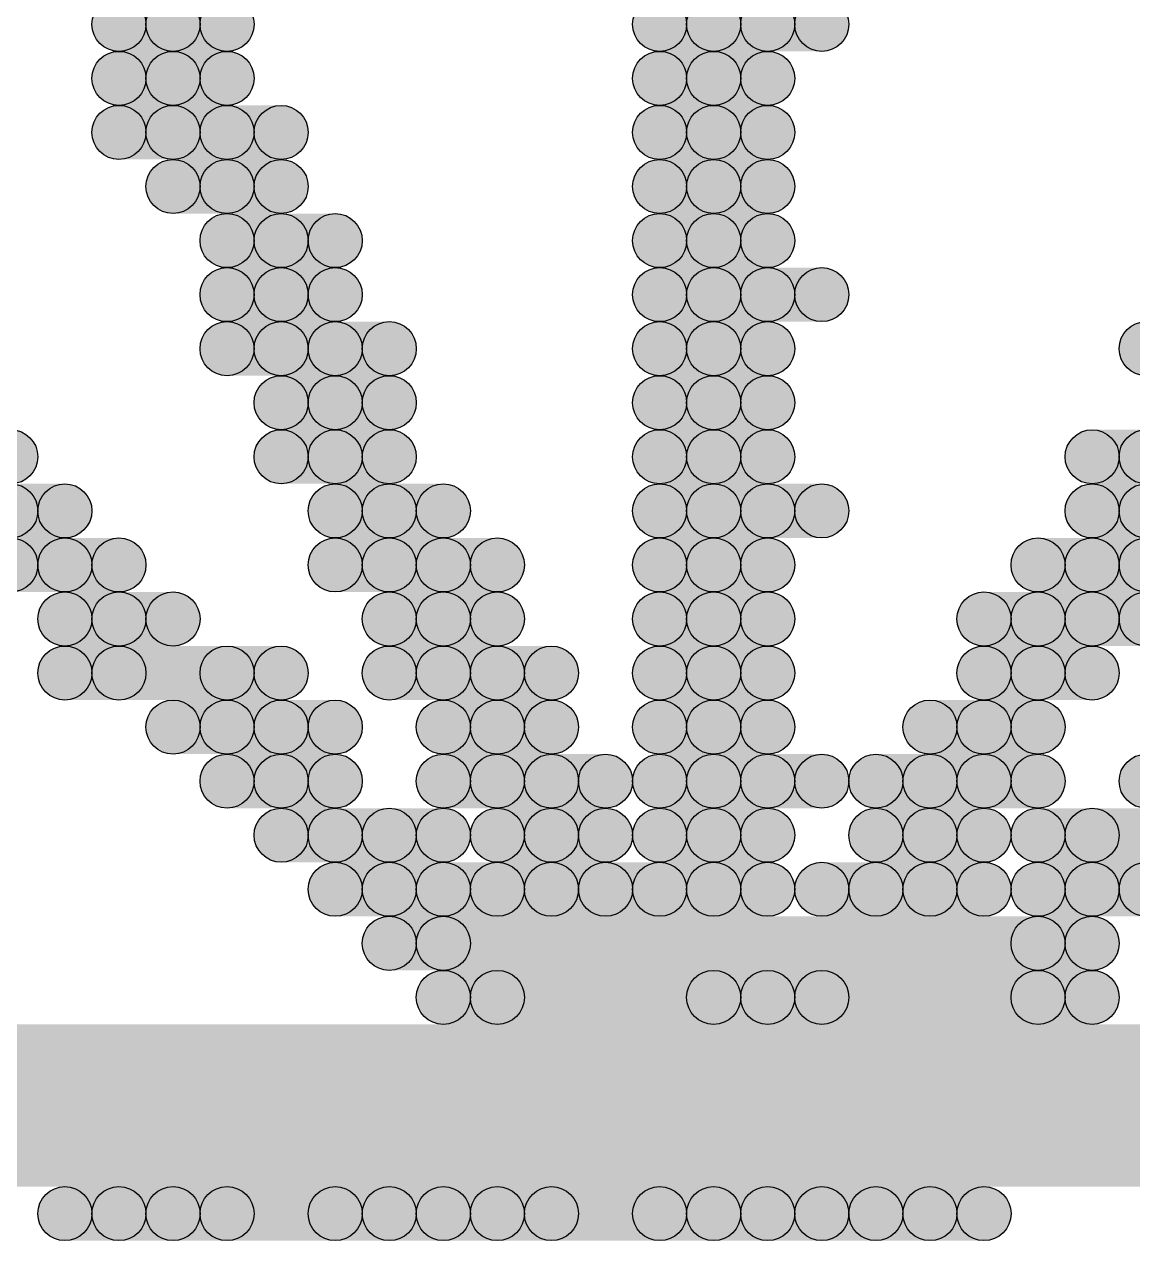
# Model space of a CAD drawing. Header units: millimetres. Extents: x 0 to 137, y 0 to 37.
# Drawn here: x 130.232 to 130.753, y 2.324 to 2.896 of the extents above; entities that cross this region are included whole.
import ezdxf

# ---------------------------------------------------------------- set-up
doc = ezdxf.new("R2010")
doc.units = ezdxf.units.MM
doc.layers.add('TopLayer', color=1, linetype='Continuous')
doc.layers.add('TopSolder', color=216, linetype='Continuous')

msp = doc.modelspace()

# ---------------------------------------------------------------- hatches: boundary and pattern name
at = {"layer": 'TopLayer'}
h = msp.add_hatch(color=1, dxfattribs=at)
edge = h.paths.add_edge_path()
edge.add_arc((130.302, 2.8956), 0.0127, 0, 360)
for points in [[(130.302, 2.8829), (130.302, 2.9083), (130.3274, 2.9083), (130.3274, 2.8829)], [(130.556, 2.8829), (130.556, 2.9083), (130.6068, 2.9083), (130.6068, 2.8829)], [(130.302, 2.8575), (130.302, 2.8829), (130.3274, 2.8829), (130.3274, 2.8575)], [(130.556, 2.8575), (130.556, 2.8829), (130.5814, 2.8829), (130.5814, 2.8575)], [(130.302, 2.8321), (130.302, 2.8575), (130.3528, 2.8575), (130.3528, 2.8321)], [(130.556, 2.8321), (130.556, 2.8575), (130.5814, 2.8575), (130.5814, 2.8321)], [(130.3274, 2.8067), (130.3274, 2.8321), (130.3528, 2.8321), (130.3528, 2.8067)], [(130.556, 2.8067), (130.556, 2.8321), (130.5814, 2.8321), (130.5814, 2.8067)], [(130.3528, 2.7813), (130.3528, 2.8067), (130.3782, 2.8067), (130.3782, 2.7813)], [(130.556, 2.7813), (130.556, 2.8067), (130.5814, 2.8067), (130.5814, 2.7813)], [(130.3528, 2.7559), (130.3528, 2.7813), (130.3782, 2.7813), (130.3782, 2.7559)], [(130.556, 2.7559), (130.556, 2.7813), (130.6068, 2.7813), (130.6068, 2.7559)], [(130.3528, 2.7305), (130.3528, 2.7559), (130.4036, 2.7559), (130.4036, 2.7305)], [(130.556, 2.7305), (130.556, 2.7559), (130.5814, 2.7559), (130.5814, 2.7305)], [(130.3782, 2.7051), (130.3782, 2.7305), (130.4036, 2.7305), (130.4036, 2.7051)], [(130.556, 2.7051), (130.556, 2.7305), (130.5814, 2.7305), (130.5814, 2.7051)], [(130.3782, 2.6797), (130.3782, 2.7051), (130.4036, 2.7051), (130.4036, 2.6797)], [(130.556, 2.6797), (130.556, 2.7051), (130.5814, 2.7051), (130.5814, 2.6797)], [(130.2004, 2.6543), (130.2004, 2.6797), (130.2512, 2.6797), (130.2512, 2.6543)], [(130.4036, 2.6543), (130.4036, 2.6797), (130.429, 2.6797), (130.429, 2.6543)], [(130.556, 2.6543), (130.556, 2.6797), (130.6068, 2.6797), (130.6068, 2.6543)], [(130.2258, 2.6289), (130.2258, 2.6543), (130.2766, 2.6543), (130.2766, 2.6289)], [(130.4036, 2.6289), (130.4036, 2.6543), (130.4544, 2.6543), (130.4544, 2.6289)], [(130.556, 2.6289), (130.556, 2.6543), (130.5814, 2.6543), (130.5814, 2.6289)], [(130.7338, 2.6289), (130.7338, 2.6543), (130.7592, 2.6543), (130.7592, 2.6289)], [(130.2766, 2.6035), (130.2766, 2.6289), (130.302, 2.6289), (130.302, 2.6035)], [(130.429, 2.6035), (130.429, 2.6289), (130.4544, 2.6289), (130.4544, 2.6035)], [(130.556, 2.6035), (130.556, 2.6289), (130.5814, 2.6289), (130.5814, 2.6035)], [(130.7084, 2.6035), (130.7084, 2.6289), (130.7592, 2.6289), (130.7592, 2.6035)], [(130.2766, 2.5781), (130.2766, 2.6035), (130.3528, 2.6035), (130.3528, 2.5781)], [(130.429, 2.5781), (130.429, 2.6035), (130.4798, 2.6035), (130.4798, 2.5781)], [(130.556, 2.5781), (130.556, 2.6035), (130.5814, 2.6035), (130.5814, 2.5781)], [(130.7084, 2.5781), (130.7084, 2.6035), (130.7338, 2.6035), (130.7338, 2.5781)], [(130.3274, 2.5527), (130.3274, 2.5781), (130.3782, 2.5781), (130.3782, 2.5527)], [(130.4544, 2.5527), (130.4544, 2.5781), (130.4798, 2.5781), (130.4798, 2.5527)], [(130.556, 2.5527), (130.556, 2.5781), (130.5814, 2.5781), (130.5814, 2.5527)], [(130.683, 2.5527), (130.683, 2.5781), (130.7084, 2.5781), (130.7084, 2.5527)], [(130.3528, 2.5273), (130.3528, 2.5527), (130.3782, 2.5527), (130.3782, 2.5273)], [(130.4544, 2.5273), (130.4544, 2.5527), (130.5052, 2.5527), (130.5052, 2.5273)], [(130.556, 2.5273), (130.556, 2.5527), (130.6068, 2.5527), (130.6068, 2.5273)], [(130.6576, 2.5273), (130.6576, 2.5527), (130.7084, 2.5527), (130.7084, 2.5273)], [(130.3782, 2.5019), (130.3782, 2.5273), (130.429, 2.5273), (130.429, 2.5019)], [(130.4798, 2.5019), (130.4798, 2.5273), (130.5052, 2.5273), (130.5052, 2.5019)], [(130.556, 2.5019), (130.556, 2.5273), (130.5814, 2.5273), (130.5814, 2.5019)], [(130.6576, 2.5019), (130.6576, 2.5273), (130.683, 2.5273), (130.683, 2.5019)], [(130.7338, 2.5019), (130.7338, 2.5273), (130.81, 2.5273), (130.81, 2.5019)], [(130.4036, 2.4765), (130.4036, 2.5019), (130.4544, 2.5019), (130.4544, 2.4765)], [(130.4798, 2.4765), (130.4798, 2.5019), (130.5306, 2.5019), (130.5306, 2.4765)], [(130.556, 2.4765), (130.556, 2.5019), (130.5814, 2.5019), (130.5814, 2.4765)], [(130.6322, 2.4765), (130.6322, 2.5019), (130.683, 2.5019), (130.683, 2.4765)], [(130.7338, 2.4765), (130.7338, 2.5019), (130.7592, 2.5019), (130.7592, 2.4765)], [(130.429, 2.4511), (130.429, 2.4765), (130.7338, 2.4765), (130.7338, 2.4511)], [(130.4544, 2.4257), (130.4544, 2.4511), (130.5814, 2.4511), (130.5814, 2.4257)], [(130.6068, 2.4257), (130.6068, 2.4511), (130.7338, 2.4511), (130.7338, 2.4257)], [(129.7432, 2.4003), (129.7432, 2.4257), (131.191, 2.4257), (131.191, 2.4003)], [(129.8956, 2.3749), (129.8956, 2.4003), (131.0894, 2.4003), (131.0894, 2.3749)], [(130.1242, 2.3495), (130.1242, 2.3749), (130.8862, 2.3749), (130.8862, 2.3495)], [(130.2766, 2.3241), (130.2766, 2.3495), (130.302, 2.3495), (130.302, 2.3241)], [(130.3274, 2.3241), (130.3274, 2.3495), (130.4036, 2.3495), (130.4036, 2.3241)], [(130.429, 2.3241), (130.429, 2.3495), (130.4544, 2.3495), (130.4544, 2.3241)], [(130.4798, 2.3241), (130.4798, 2.3495), (130.556, 2.3495), (130.556, 2.3241)], [(130.5814, 2.3241), (130.5814, 2.3495), (130.6068, 2.3495), (130.6068, 2.3241)], [(130.6322, 2.3241), (130.6322, 2.3495), (130.683, 2.3495), (130.683, 2.3241)]]:
    msp.add_hatch(color=1, dxfattribs=at).paths.add_polyline_path(points)
h = msp.add_hatch(color=1, dxfattribs=at)
edge = h.paths.add_edge_path()
edge.add_arc((130.3274, 2.8956), 0.0127, 0, 360)
h = msp.add_hatch(color=1, dxfattribs=at)
edge = h.paths.add_edge_path()
edge.add_arc((130.556, 2.8956), 0.0127, 0, 360)
h = msp.add_hatch(color=1, dxfattribs=at)
edge = h.paths.add_edge_path()
edge.add_arc((130.6068, 2.8956), 0.0127, 0, 360)
h = msp.add_hatch(color=1, dxfattribs=at)
edge = h.paths.add_edge_path()
edge.add_arc((130.302, 2.8702), 0.0127, 0, 360)
h = msp.add_hatch(color=1, dxfattribs=at)
edge = h.paths.add_edge_path()
edge.add_arc((130.3274, 2.8702), 0.0127, 0, 360)
h = msp.add_hatch(color=1, dxfattribs=at)
edge = h.paths.add_edge_path()
edge.add_arc((130.556, 2.8702), 0.0127, 0, 360)
h = msp.add_hatch(color=1, dxfattribs=at)
edge = h.paths.add_edge_path()
edge.add_arc((130.5814, 2.8702), 0.0127, 0, 360)
h = msp.add_hatch(color=1, dxfattribs=at)
edge = h.paths.add_edge_path()
edge.add_arc((130.302, 2.8448), 0.0127, 0, 360)
h = msp.add_hatch(color=1, dxfattribs=at)
edge = h.paths.add_edge_path()
edge.add_arc((130.3528, 2.8448), 0.0127, 0, 360)
h = msp.add_hatch(color=1, dxfattribs=at)
edge = h.paths.add_edge_path()
edge.add_arc((130.556, 2.8448), 0.0127, 0, 360)
h = msp.add_hatch(color=1, dxfattribs=at)
edge = h.paths.add_edge_path()
edge.add_arc((130.5814, 2.8448), 0.0127, 0, 360)
h = msp.add_hatch(color=1, dxfattribs=at)
edge = h.paths.add_edge_path()
edge.add_arc((130.3274, 2.8194), 0.0127, 0, 360)
h = msp.add_hatch(color=1, dxfattribs=at)
edge = h.paths.add_edge_path()
edge.add_arc((130.3528, 2.8194), 0.0127, 0, 360)
h = msp.add_hatch(color=1, dxfattribs=at)
edge = h.paths.add_edge_path()
edge.add_arc((130.556, 2.8194), 0.0127, 0, 360)
h = msp.add_hatch(color=1, dxfattribs=at)
edge = h.paths.add_edge_path()
edge.add_arc((130.5814, 2.8194), 0.0127, 0, 360)
h = msp.add_hatch(color=1, dxfattribs=at)
edge = h.paths.add_edge_path()
edge.add_arc((130.3528, 2.794), 0.0127, 0, 360)
h = msp.add_hatch(color=1, dxfattribs=at)
edge = h.paths.add_edge_path()
edge.add_arc((130.3782, 2.794), 0.0127, 0, 360)
h = msp.add_hatch(color=1, dxfattribs=at)
edge = h.paths.add_edge_path()
edge.add_arc((130.556, 2.794), 0.0127, 0, 360)
h = msp.add_hatch(color=1, dxfattribs=at)
edge = h.paths.add_edge_path()
edge.add_arc((130.5814, 2.794), 0.0127, 0, 360)
h = msp.add_hatch(color=1, dxfattribs=at)
edge = h.paths.add_edge_path()
edge.add_arc((130.3528, 2.7686), 0.0127, 0, 360)
h = msp.add_hatch(color=1, dxfattribs=at)
edge = h.paths.add_edge_path()
edge.add_arc((130.3782, 2.7686), 0.0127, 0, 360)
h = msp.add_hatch(color=1, dxfattribs=at)
edge = h.paths.add_edge_path()
edge.add_arc((130.556, 2.7686), 0.0127, 0, 360)
h = msp.add_hatch(color=1, dxfattribs=at)
edge = h.paths.add_edge_path()
edge.add_arc((130.6068, 2.7686), 0.0127, 0, 360)
h = msp.add_hatch(color=1, dxfattribs=at)
edge = h.paths.add_edge_path()
edge.add_arc((130.3528, 2.7432), 0.0127, 0, 360)
h = msp.add_hatch(color=1, dxfattribs=at)
edge = h.paths.add_edge_path()
edge.add_arc((130.4036, 2.7432), 0.0127, 0, 360)
h = msp.add_hatch(color=1, dxfattribs=at)
edge = h.paths.add_edge_path()
edge.add_arc((130.556, 2.7432), 0.0127, 0, 360)
h = msp.add_hatch(color=1, dxfattribs=at)
edge = h.paths.add_edge_path()
edge.add_arc((130.5814, 2.7432), 0.0127, 0, 360)
h = msp.add_hatch(color=1, dxfattribs=at)
edge = h.paths.add_edge_path()
edge.add_arc((130.3782, 2.7178), 0.0127, 0, 360)
h = msp.add_hatch(color=1, dxfattribs=at)
edge = h.paths.add_edge_path()
edge.add_arc((130.4036, 2.7178), 0.0127, 0, 360)
h = msp.add_hatch(color=1, dxfattribs=at)
edge = h.paths.add_edge_path()
edge.add_arc((130.556, 2.7178), 0.0127, 0, 360)
h = msp.add_hatch(color=1, dxfattribs=at)
edge = h.paths.add_edge_path()
edge.add_arc((130.5814, 2.7178), 0.0127, 0, 360)
h = msp.add_hatch(color=1, dxfattribs=at)
edge = h.paths.add_edge_path()
edge.add_arc((130.2258, 2.6924), 0.0127, 0, 360)
h = msp.add_hatch(color=1, dxfattribs=at)
edge = h.paths.add_edge_path()
edge.add_arc((130.3782, 2.6924), 0.0127, 0, 360)
h = msp.add_hatch(color=1, dxfattribs=at)
edge = h.paths.add_edge_path()
edge.add_arc((130.4036, 2.6924), 0.0127, 0, 360)
h = msp.add_hatch(color=1, dxfattribs=at)
edge = h.paths.add_edge_path()
edge.add_arc((130.556, 2.6924), 0.0127, 0, 360)
h = msp.add_hatch(color=1, dxfattribs=at)
edge = h.paths.add_edge_path()
edge.add_arc((130.5814, 2.6924), 0.0127, 0, 360)
h = msp.add_hatch(color=1, dxfattribs=at)
edge = h.paths.add_edge_path()
edge.add_arc((130.7592, 2.6924), 0.0127, 0, 360)
h = msp.add_hatch(color=1, dxfattribs=at)
edge = h.paths.add_edge_path()
edge.add_arc((130.2512, 2.667), 0.0127, 0, 360)
h = msp.add_hatch(color=1, dxfattribs=at)
edge = h.paths.add_edge_path()
edge.add_arc((130.4036, 2.667), 0.0127, 0, 360)
h = msp.add_hatch(color=1, dxfattribs=at)
edge = h.paths.add_edge_path()
edge.add_arc((130.429, 2.667), 0.0127, 0, 360)
h = msp.add_hatch(color=1, dxfattribs=at)
edge = h.paths.add_edge_path()
edge.add_arc((130.556, 2.667), 0.0127, 0, 360)
h = msp.add_hatch(color=1, dxfattribs=at)
edge = h.paths.add_edge_path()
edge.add_arc((130.6068, 2.667), 0.0127, 0, 360)
h = msp.add_hatch(color=1, dxfattribs=at)
edge = h.paths.add_edge_path()
edge.add_arc((130.7592, 2.667), 0.0127, 0, 360)
h = msp.add_hatch(color=1, dxfattribs=at)
edge = h.paths.add_edge_path()
edge.add_arc((130.2258, 2.6416), 0.0127, 0, 360)
h = msp.add_hatch(color=1, dxfattribs=at)
edge = h.paths.add_edge_path()
edge.add_arc((130.2766, 2.6416), 0.0127, 0, 360)
h = msp.add_hatch(color=1, dxfattribs=at)
edge = h.paths.add_edge_path()
edge.add_arc((130.4036, 2.6416), 0.0127, 0, 360)
h = msp.add_hatch(color=1, dxfattribs=at)
edge = h.paths.add_edge_path()
edge.add_arc((130.4544, 2.6416), 0.0127, 0, 360)
h = msp.add_hatch(color=1, dxfattribs=at)
edge = h.paths.add_edge_path()
edge.add_arc((130.556, 2.6416), 0.0127, 0, 360)
h = msp.add_hatch(color=1, dxfattribs=at)
edge = h.paths.add_edge_path()
edge.add_arc((130.5814, 2.6416), 0.0127, 0, 360)
h = msp.add_hatch(color=1, dxfattribs=at)
edge = h.paths.add_edge_path()
edge.add_arc((130.7338, 2.6416), 0.0127, 0, 360)
h = msp.add_hatch(color=1, dxfattribs=at)
edge = h.paths.add_edge_path()
edge.add_arc((130.7592, 2.6416), 0.0127, 0, 360)
h = msp.add_hatch(color=1, dxfattribs=at)
edge = h.paths.add_edge_path()
edge.add_arc((130.2766, 2.6162), 0.0127, 0, 360)
h = msp.add_hatch(color=1, dxfattribs=at)
edge = h.paths.add_edge_path()
edge.add_arc((130.302, 2.6162), 0.0127, 0, 360)
h = msp.add_hatch(color=1, dxfattribs=at)
edge = h.paths.add_edge_path()
edge.add_arc((130.429, 2.6162), 0.0127, 0, 360)
h = msp.add_hatch(color=1, dxfattribs=at)
edge = h.paths.add_edge_path()
edge.add_arc((130.4544, 2.6162), 0.0127, 0, 360)
h = msp.add_hatch(color=1, dxfattribs=at)
edge = h.paths.add_edge_path()
edge.add_arc((130.556, 2.6162), 0.0127, 0, 360)
h = msp.add_hatch(color=1, dxfattribs=at)
edge = h.paths.add_edge_path()
edge.add_arc((130.5814, 2.6162), 0.0127, 0, 360)
h = msp.add_hatch(color=1, dxfattribs=at)
edge = h.paths.add_edge_path()
edge.add_arc((130.7084, 2.6162), 0.0127, 0, 360)
h = msp.add_hatch(color=1, dxfattribs=at)
edge = h.paths.add_edge_path()
edge.add_arc((130.7592, 2.6162), 0.0127, 0, 360)
h = msp.add_hatch(color=1, dxfattribs=at)
edge = h.paths.add_edge_path()
edge.add_arc((130.2766, 2.5908), 0.0127, 0, 360)
h = msp.add_hatch(color=1, dxfattribs=at)
edge = h.paths.add_edge_path()
edge.add_arc((130.3528, 2.5908), 0.0127, 0, 360)
h = msp.add_hatch(color=1, dxfattribs=at)
edge = h.paths.add_edge_path()
edge.add_arc((130.429, 2.5908), 0.0127, 0, 360)
h = msp.add_hatch(color=1, dxfattribs=at)
edge = h.paths.add_edge_path()
edge.add_arc((130.4798, 2.5908), 0.0127, 0, 360)
h = msp.add_hatch(color=1, dxfattribs=at)
edge = h.paths.add_edge_path()
edge.add_arc((130.556, 2.5908), 0.0127, 0, 360)
h = msp.add_hatch(color=1, dxfattribs=at)
edge = h.paths.add_edge_path()
edge.add_arc((130.5814, 2.5908), 0.0127, 0, 360)
h = msp.add_hatch(color=1, dxfattribs=at)
edge = h.paths.add_edge_path()
edge.add_arc((130.7084, 2.5908), 0.0127, 0, 360)
h = msp.add_hatch(color=1, dxfattribs=at)
edge = h.paths.add_edge_path()
edge.add_arc((130.7338, 2.5908), 0.0127, 0, 360)
h = msp.add_hatch(color=1, dxfattribs=at)
edge = h.paths.add_edge_path()
edge.add_arc((130.3274, 2.5654), 0.0127, 0, 360)
h = msp.add_hatch(color=1, dxfattribs=at)
edge = h.paths.add_edge_path()
edge.add_arc((130.3782, 2.5654), 0.0127, 0, 360)
h = msp.add_hatch(color=1, dxfattribs=at)
edge = h.paths.add_edge_path()
edge.add_arc((130.4544, 2.5654), 0.0127, 0, 360)
h = msp.add_hatch(color=1, dxfattribs=at)
edge = h.paths.add_edge_path()
edge.add_arc((130.4798, 2.5654), 0.0127, 0, 360)
h = msp.add_hatch(color=1, dxfattribs=at)
edge = h.paths.add_edge_path()
edge.add_arc((130.556, 2.5654), 0.0127, 0, 360)
h = msp.add_hatch(color=1, dxfattribs=at)
edge = h.paths.add_edge_path()
edge.add_arc((130.5814, 2.5654), 0.0127, 0, 360)
h = msp.add_hatch(color=1, dxfattribs=at)
edge = h.paths.add_edge_path()
edge.add_arc((130.683, 2.5654), 0.0127, 0, 360)
h = msp.add_hatch(color=1, dxfattribs=at)
edge = h.paths.add_edge_path()
edge.add_arc((130.7084, 2.5654), 0.0127, 0, 360)
h = msp.add_hatch(color=1, dxfattribs=at)
edge = h.paths.add_edge_path()
edge.add_arc((130.3528, 2.54), 0.0127, 0, 360)
h = msp.add_hatch(color=1, dxfattribs=at)
edge = h.paths.add_edge_path()
edge.add_arc((130.3782, 2.54), 0.0127, 0, 360)
h = msp.add_hatch(color=1, dxfattribs=at)
edge = h.paths.add_edge_path()
edge.add_arc((130.4544, 2.54), 0.0127, 0, 360)
h = msp.add_hatch(color=1, dxfattribs=at)
edge = h.paths.add_edge_path()
edge.add_arc((130.5052, 2.54), 0.0127, 0, 360)
h = msp.add_hatch(color=1, dxfattribs=at)
edge = h.paths.add_edge_path()
edge.add_arc((130.556, 2.54), 0.0127, 0, 360)
h = msp.add_hatch(color=1, dxfattribs=at)
edge = h.paths.add_edge_path()
edge.add_arc((130.6068, 2.54), 0.0127, 0, 360)
h = msp.add_hatch(color=1, dxfattribs=at)
edge = h.paths.add_edge_path()
edge.add_arc((130.6576, 2.54), 0.0127, 0, 360)
h = msp.add_hatch(color=1, dxfattribs=at)
edge = h.paths.add_edge_path()
edge.add_arc((130.7084, 2.54), 0.0127, 0, 360)
h = msp.add_hatch(color=1, dxfattribs=at)
edge = h.paths.add_edge_path()
edge.add_arc((130.3782, 2.5146), 0.0127, 0, 360)
h = msp.add_hatch(color=1, dxfattribs=at)
edge = h.paths.add_edge_path()
edge.add_arc((130.429, 2.5146), 0.0127, 0, 360)
h = msp.add_hatch(color=1, dxfattribs=at)
edge = h.paths.add_edge_path()
edge.add_arc((130.4798, 2.5146), 0.0127, 0, 360)
h = msp.add_hatch(color=1, dxfattribs=at)
edge = h.paths.add_edge_path()
edge.add_arc((130.5052, 2.5146), 0.0127, 0, 360)
h = msp.add_hatch(color=1, dxfattribs=at)
edge = h.paths.add_edge_path()
edge.add_arc((130.556, 2.5146), 0.0127, 0, 360)
h = msp.add_hatch(color=1, dxfattribs=at)
edge = h.paths.add_edge_path()
edge.add_arc((130.5814, 2.5146), 0.0127, 0, 360)
h = msp.add_hatch(color=1, dxfattribs=at)
edge = h.paths.add_edge_path()
edge.add_arc((130.6576, 2.5146), 0.0127, 0, 360)
h = msp.add_hatch(color=1, dxfattribs=at)
edge = h.paths.add_edge_path()
edge.add_arc((130.683, 2.5146), 0.0127, 0, 360)
h = msp.add_hatch(color=1, dxfattribs=at)
edge = h.paths.add_edge_path()
edge.add_arc((130.7338, 2.5146), 0.0127, 0, 360)
h = msp.add_hatch(color=1, dxfattribs=at)
edge = h.paths.add_edge_path()
edge.add_arc((130.4036, 2.4892), 0.0127, 0, 360)
h = msp.add_hatch(color=1, dxfattribs=at)
edge = h.paths.add_edge_path()
edge.add_arc((130.4544, 2.4892), 0.0127, 0, 360)
h = msp.add_hatch(color=1, dxfattribs=at)
edge = h.paths.add_edge_path()
edge.add_arc((130.4798, 2.4892), 0.0127, 0, 360)
h = msp.add_hatch(color=1, dxfattribs=at)
edge = h.paths.add_edge_path()
edge.add_arc((130.5306, 2.4892), 0.0127, 0, 360)
h = msp.add_hatch(color=1, dxfattribs=at)
edge = h.paths.add_edge_path()
edge.add_arc((130.556, 2.4892), 0.0127, 0, 360)
h = msp.add_hatch(color=1, dxfattribs=at)
edge = h.paths.add_edge_path()
edge.add_arc((130.5814, 2.4892), 0.0127, 0, 360)
h = msp.add_hatch(color=1, dxfattribs=at)
edge = h.paths.add_edge_path()
edge.add_arc((130.6322, 2.4892), 0.0127, 0, 360)
h = msp.add_hatch(color=1, dxfattribs=at)
edge = h.paths.add_edge_path()
edge.add_arc((130.683, 2.4892), 0.0127, 0, 360)
h = msp.add_hatch(color=1, dxfattribs=at)
edge = h.paths.add_edge_path()
edge.add_arc((130.7338, 2.4892), 0.0127, 0, 360)
h = msp.add_hatch(color=1, dxfattribs=at)
edge = h.paths.add_edge_path()
edge.add_arc((130.7592, 2.4892), 0.0127, 0, 360)
h = msp.add_hatch(color=1, dxfattribs=at)
edge = h.paths.add_edge_path()
edge.add_arc((130.429, 2.4638), 0.0127, 0, 360)
h = msp.add_hatch(color=1, dxfattribs=at)
edge = h.paths.add_edge_path()
edge.add_arc((130.7338, 2.4638), 0.0127, 0, 360)
h = msp.add_hatch(color=1, dxfattribs=at)
edge = h.paths.add_edge_path()
edge.add_arc((130.4544, 2.4384), 0.0127, 0, 360)
h = msp.add_hatch(color=1, dxfattribs=at)
edge = h.paths.add_edge_path()
edge.add_arc((130.5814, 2.4384), 0.0127, 0, 360)
h = msp.add_hatch(color=1, dxfattribs=at)
edge = h.paths.add_edge_path()
edge.add_arc((130.6068, 2.4384), 0.0127, 0, 360)
h = msp.add_hatch(color=1, dxfattribs=at)
edge = h.paths.add_edge_path()
edge.add_arc((130.7338, 2.4384), 0.0127, 0, 360)
h = msp.add_hatch(color=1, dxfattribs=at)
edge = h.paths.add_edge_path()
edge.add_arc((130.2766, 2.3368), 0.0127, 0, 360)
h = msp.add_hatch(color=1, dxfattribs=at)
edge = h.paths.add_edge_path()
edge.add_arc((130.302, 2.3368), 0.0127, 0, 360)
h = msp.add_hatch(color=1, dxfattribs=at)
edge = h.paths.add_edge_path()
edge.add_arc((130.3274, 2.3368), 0.0127, 0, 360)
h = msp.add_hatch(color=1, dxfattribs=at)
edge = h.paths.add_edge_path()
edge.add_arc((130.4036, 2.3368), 0.0127, 0, 360)
h = msp.add_hatch(color=1, dxfattribs=at)
edge = h.paths.add_edge_path()
edge.add_arc((130.429, 2.3368), 0.0127, 0, 360)
h = msp.add_hatch(color=1, dxfattribs=at)
edge = h.paths.add_edge_path()
edge.add_arc((130.4544, 2.3368), 0.0127, 0, 360)
h = msp.add_hatch(color=1, dxfattribs=at)
edge = h.paths.add_edge_path()
edge.add_arc((130.4798, 2.3368), 0.0127, 0, 360)
h = msp.add_hatch(color=1, dxfattribs=at)
edge = h.paths.add_edge_path()
edge.add_arc((130.556, 2.3368), 0.0127, 0, 360)
h = msp.add_hatch(color=1, dxfattribs=at)
edge = h.paths.add_edge_path()
edge.add_arc((130.5814, 2.3368), 0.0127, 0, 360)
h = msp.add_hatch(color=1, dxfattribs=at)
edge = h.paths.add_edge_path()
edge.add_arc((130.6068, 2.3368), 0.0127, 0, 360)
h = msp.add_hatch(color=1, dxfattribs=at)
edge = h.paths.add_edge_path()
edge.add_arc((130.6322, 2.3368), 0.0127, 0, 360)
h = msp.add_hatch(color=1, dxfattribs=at)
edge = h.paths.add_edge_path()
edge.add_arc((130.683, 2.3368), 0.0127, 0, 360)
at = {"layer": 'TopSolder'}
h = msp.add_hatch(color=216, dxfattribs=at)
edge = h.paths.add_edge_path()
edge.add_arc((130.2766, 2.8956), 0.0127, 0, 360)
for points in [[(130.2766, 2.8829), (130.2766, 2.9083), (130.302, 2.9083), (130.302, 2.8829)], [(130.5306, 2.8829), (130.5306, 2.9083), (130.5814, 2.9083), (130.5814, 2.8829)], [(130.2766, 2.8575), (130.2766, 2.8829), (130.302, 2.8829), (130.302, 2.8575)], [(130.5306, 2.8575), (130.5306, 2.8829), (130.556, 2.8829), (130.556, 2.8575)], [(130.2766, 2.8321), (130.2766, 2.8575), (130.3274, 2.8575), (130.3274, 2.8321)], [(130.5306, 2.8321), (130.5306, 2.8575), (130.556, 2.8575), (130.556, 2.8321)], [(130.302, 2.8067), (130.302, 2.8321), (130.3274, 2.8321), (130.3274, 2.8067)], [(130.5306, 2.8067), (130.5306, 2.8321), (130.556, 2.8321), (130.556, 2.8067)], [(130.3274, 2.7813), (130.3274, 2.8067), (130.3528, 2.8067), (130.3528, 2.7813)], [(130.5306, 2.7813), (130.5306, 2.8067), (130.556, 2.8067), (130.556, 2.7813)], [(130.3274, 2.7559), (130.3274, 2.7813), (130.3528, 2.7813), (130.3528, 2.7559)], [(130.5306, 2.7559), (130.5306, 2.7813), (130.5814, 2.7813), (130.5814, 2.7559)], [(130.3274, 2.7305), (130.3274, 2.7559), (130.3782, 2.7559), (130.3782, 2.7305)], [(130.5306, 2.7305), (130.5306, 2.7559), (130.556, 2.7559), (130.556, 2.7305)], [(130.3528, 2.7051), (130.3528, 2.7305), (130.3782, 2.7305), (130.3782, 2.7051)], [(130.5306, 2.7051), (130.5306, 2.7305), (130.556, 2.7305), (130.556, 2.7051)], [(130.3528, 2.6797), (130.3528, 2.7051), (130.3782, 2.7051), (130.3782, 2.6797)], [(130.5306, 2.6797), (130.5306, 2.7051), (130.556, 2.7051), (130.556, 2.6797)], [(130.7338, 2.6797), (130.7338, 2.7051), (130.7846, 2.7051), (130.7846, 2.6797)], [(130.3782, 2.6543), (130.3782, 2.6797), (130.4036, 2.6797), (130.4036, 2.6543)], [(130.5306, 2.6543), (130.5306, 2.6797), (130.5814, 2.6797), (130.5814, 2.6543)], [(130.7338, 2.6543), (130.7338, 2.6797), (130.7592, 2.6797), (130.7592, 2.6543)], [(130.2004, 2.6289), (130.2004, 2.6543), (130.2512, 2.6543), (130.2512, 2.6289)], [(130.3782, 2.6289), (130.3782, 2.6543), (130.429, 2.6543), (130.429, 2.6289)], [(130.5306, 2.6289), (130.5306, 2.6543), (130.556, 2.6543), (130.556, 2.6289)], [(130.7084, 2.6289), (130.7084, 2.6543), (130.7338, 2.6543), (130.7338, 2.6289)], [(130.2512, 2.6035), (130.2512, 2.6289), (130.2766, 2.6289), (130.2766, 2.6035)], [(130.4036, 2.6035), (130.4036, 2.6289), (130.429, 2.6289), (130.429, 2.6035)], [(130.5306, 2.6035), (130.5306, 2.6289), (130.556, 2.6289), (130.556, 2.6035)], [(130.683, 2.6035), (130.683, 2.6289), (130.7338, 2.6289), (130.7338, 2.6035)], [(130.2512, 2.5781), (130.2512, 2.6035), (130.3274, 2.6035), (130.3274, 2.5781)], [(130.4036, 2.5781), (130.4036, 2.6035), (130.4544, 2.6035), (130.4544, 2.5781)], [(130.5306, 2.5781), (130.5306, 2.6035), (130.556, 2.6035), (130.556, 2.5781)], [(130.683, 2.5781), (130.683, 2.6035), (130.7084, 2.6035), (130.7084, 2.5781)], [(130.302, 2.5527), (130.302, 2.5781), (130.3528, 2.5781), (130.3528, 2.5527)], [(130.429, 2.5527), (130.429, 2.5781), (130.4544, 2.5781), (130.4544, 2.5527)], [(130.5306, 2.5527), (130.5306, 2.5781), (130.556, 2.5781), (130.556, 2.5527)], [(130.6576, 2.5527), (130.6576, 2.5781), (130.683, 2.5781), (130.683, 2.5527)], [(130.3274, 2.5273), (130.3274, 2.5527), (130.3528, 2.5527), (130.3528, 2.5273)], [(130.429, 2.5273), (130.429, 2.5527), (130.4798, 2.5527), (130.4798, 2.5273)], [(130.5306, 2.5273), (130.5306, 2.5527), (130.5814, 2.5527), (130.5814, 2.5273)], [(130.6322, 2.5273), (130.6322, 2.5527), (130.683, 2.5527), (130.683, 2.5273)], [(130.3528, 2.5019), (130.3528, 2.5273), (130.4036, 2.5273), (130.4036, 2.5019)], [(130.4544, 2.5019), (130.4544, 2.5273), (130.4798, 2.5273), (130.4798, 2.5019)], [(130.5306, 2.5019), (130.5306, 2.5273), (130.556, 2.5273), (130.556, 2.5019)], [(130.6322, 2.5019), (130.6322, 2.5273), (130.6576, 2.5273), (130.6576, 2.5019)], [(130.7084, 2.5019), (130.7084, 2.5273), (130.7846, 2.5273), (130.7846, 2.5019)], [(130.3782, 2.4765), (130.3782, 2.5019), (130.429, 2.5019), (130.429, 2.4765)], [(130.4544, 2.4765), (130.4544, 2.5019), (130.5052, 2.5019), (130.5052, 2.4765)], [(130.5306, 2.4765), (130.5306, 2.5019), (130.556, 2.5019), (130.556, 2.4765)], [(130.6068, 2.4765), (130.6068, 2.5019), (130.6576, 2.5019), (130.6576, 2.4765)], [(130.7084, 2.4765), (130.7084, 2.5019), (130.7338, 2.5019), (130.7338, 2.4765)], [(130.4036, 2.4511), (130.4036, 2.4765), (130.7084, 2.4765), (130.7084, 2.4511)], [(130.429, 2.4257), (130.429, 2.4511), (130.556, 2.4511), (130.556, 2.4257)], [(130.5814, 2.4257), (130.5814, 2.4511), (130.7084, 2.4511), (130.7084, 2.4257)], [(129.7178, 2.4003), (129.7178, 2.4257), (131.1656, 2.4257), (131.1656, 2.4003)], [(129.8702, 2.3749), (129.8702, 2.4003), (131.064, 2.4003), (131.064, 2.3749)], [(130.0988, 2.3495), (130.0988, 2.3749), (130.8608, 2.3749), (130.8608, 2.3495)], [(130.2512, 2.3241), (130.2512, 2.3495), (130.2766, 2.3495), (130.2766, 2.3241)], [(130.302, 2.3241), (130.302, 2.3495), (130.3782, 2.3495), (130.3782, 2.3241)], [(130.4036, 2.3241), (130.4036, 2.3495), (130.429, 2.3495), (130.429, 2.3241)], [(130.4544, 2.3241), (130.4544, 2.3495), (130.5306, 2.3495), (130.5306, 2.3241)], [(130.556, 2.3241), (130.556, 2.3495), (130.5814, 2.3495), (130.5814, 2.3241)], [(130.6068, 2.3241), (130.6068, 2.3495), (130.6576, 2.3495), (130.6576, 2.3241)]]:
    msp.add_hatch(color=216, dxfattribs=at).paths.add_polyline_path(points)
h = msp.add_hatch(color=216, dxfattribs=at)
edge = h.paths.add_edge_path()
edge.add_arc((130.302, 2.8956), 0.0127, 0, 360)
h = msp.add_hatch(color=216, dxfattribs=at)
edge = h.paths.add_edge_path()
edge.add_arc((130.5306, 2.8956), 0.0127, 0, 360)
h = msp.add_hatch(color=216, dxfattribs=at)
edge = h.paths.add_edge_path()
edge.add_arc((130.5814, 2.8956), 0.0127, 0, 360)
h = msp.add_hatch(color=216, dxfattribs=at)
edge = h.paths.add_edge_path()
edge.add_arc((130.2766, 2.8702), 0.0127, 0, 360)
h = msp.add_hatch(color=216, dxfattribs=at)
edge = h.paths.add_edge_path()
edge.add_arc((130.302, 2.8702), 0.0127, 0, 360)
h = msp.add_hatch(color=216, dxfattribs=at)
edge = h.paths.add_edge_path()
edge.add_arc((130.5306, 2.8702), 0.0127, 0, 360)
h = msp.add_hatch(color=216, dxfattribs=at)
edge = h.paths.add_edge_path()
edge.add_arc((130.556, 2.8702), 0.0127, 0, 360)
h = msp.add_hatch(color=216, dxfattribs=at)
edge = h.paths.add_edge_path()
edge.add_arc((130.2766, 2.8448), 0.0127, 0, 360)
h = msp.add_hatch(color=216, dxfattribs=at)
edge = h.paths.add_edge_path()
edge.add_arc((130.3274, 2.8448), 0.0127, 0, 360)
h = msp.add_hatch(color=216, dxfattribs=at)
edge = h.paths.add_edge_path()
edge.add_arc((130.5306, 2.8448), 0.0127, 0, 360)
h = msp.add_hatch(color=216, dxfattribs=at)
edge = h.paths.add_edge_path()
edge.add_arc((130.556, 2.8448), 0.0127, 0, 360)
h = msp.add_hatch(color=216, dxfattribs=at)
edge = h.paths.add_edge_path()
edge.add_arc((130.302, 2.8194), 0.0127, 0, 360)
h = msp.add_hatch(color=216, dxfattribs=at)
edge = h.paths.add_edge_path()
edge.add_arc((130.3274, 2.8194), 0.0127, 0, 360)
h = msp.add_hatch(color=216, dxfattribs=at)
edge = h.paths.add_edge_path()
edge.add_arc((130.5306, 2.8194), 0.0127, 0, 360)
h = msp.add_hatch(color=216, dxfattribs=at)
edge = h.paths.add_edge_path()
edge.add_arc((130.556, 2.8194), 0.0127, 0, 360)
h = msp.add_hatch(color=216, dxfattribs=at)
edge = h.paths.add_edge_path()
edge.add_arc((130.3274, 2.794), 0.0127, 0, 360)
h = msp.add_hatch(color=216, dxfattribs=at)
edge = h.paths.add_edge_path()
edge.add_arc((130.3528, 2.794), 0.0127, 0, 360)
h = msp.add_hatch(color=216, dxfattribs=at)
edge = h.paths.add_edge_path()
edge.add_arc((130.5306, 2.794), 0.0127, 0, 360)
h = msp.add_hatch(color=216, dxfattribs=at)
edge = h.paths.add_edge_path()
edge.add_arc((130.556, 2.794), 0.0127, 0, 360)
h = msp.add_hatch(color=216, dxfattribs=at)
edge = h.paths.add_edge_path()
edge.add_arc((130.3274, 2.7686), 0.0127, 0, 360)
h = msp.add_hatch(color=216, dxfattribs=at)
edge = h.paths.add_edge_path()
edge.add_arc((130.3528, 2.7686), 0.0127, 0, 360)
h = msp.add_hatch(color=216, dxfattribs=at)
edge = h.paths.add_edge_path()
edge.add_arc((130.5306, 2.7686), 0.0127, 0, 360)
h = msp.add_hatch(color=216, dxfattribs=at)
edge = h.paths.add_edge_path()
edge.add_arc((130.5814, 2.7686), 0.0127, 0, 360)
h = msp.add_hatch(color=216, dxfattribs=at)
edge = h.paths.add_edge_path()
edge.add_arc((130.3274, 2.7432), 0.0127, 0, 360)
h = msp.add_hatch(color=216, dxfattribs=at)
edge = h.paths.add_edge_path()
edge.add_arc((130.3782, 2.7432), 0.0127, 0, 360)
h = msp.add_hatch(color=216, dxfattribs=at)
edge = h.paths.add_edge_path()
edge.add_arc((130.5306, 2.7432), 0.0127, 0, 360)
h = msp.add_hatch(color=216, dxfattribs=at)
edge = h.paths.add_edge_path()
edge.add_arc((130.556, 2.7432), 0.0127, 0, 360)
h = msp.add_hatch(color=216, dxfattribs=at)
edge = h.paths.add_edge_path()
edge.add_arc((130.7592, 2.7432), 0.0127, 0, 360)
h = msp.add_hatch(color=216, dxfattribs=at)
edge = h.paths.add_edge_path()
edge.add_arc((130.3528, 2.7178), 0.0127, 0, 360)
h = msp.add_hatch(color=216, dxfattribs=at)
edge = h.paths.add_edge_path()
edge.add_arc((130.3782, 2.7178), 0.0127, 0, 360)
h = msp.add_hatch(color=216, dxfattribs=at)
edge = h.paths.add_edge_path()
edge.add_arc((130.5306, 2.7178), 0.0127, 0, 360)
h = msp.add_hatch(color=216, dxfattribs=at)
edge = h.paths.add_edge_path()
edge.add_arc((130.556, 2.7178), 0.0127, 0, 360)
h = msp.add_hatch(color=216, dxfattribs=at)
edge = h.paths.add_edge_path()
edge.add_arc((130.3528, 2.6924), 0.0127, 0, 360)
h = msp.add_hatch(color=216, dxfattribs=at)
edge = h.paths.add_edge_path()
edge.add_arc((130.3782, 2.6924), 0.0127, 0, 360)
h = msp.add_hatch(color=216, dxfattribs=at)
edge = h.paths.add_edge_path()
edge.add_arc((130.5306, 2.6924), 0.0127, 0, 360)
h = msp.add_hatch(color=216, dxfattribs=at)
edge = h.paths.add_edge_path()
edge.add_arc((130.556, 2.6924), 0.0127, 0, 360)
h = msp.add_hatch(color=216, dxfattribs=at)
edge = h.paths.add_edge_path()
edge.add_arc((130.7338, 2.6924), 0.0127, 0, 360)
h = msp.add_hatch(color=216, dxfattribs=at)
edge = h.paths.add_edge_path()
edge.add_arc((130.2258, 2.667), 0.0127, 0, 360)
h = msp.add_hatch(color=216, dxfattribs=at)
edge = h.paths.add_edge_path()
edge.add_arc((130.3782, 2.667), 0.0127, 0, 360)
h = msp.add_hatch(color=216, dxfattribs=at)
edge = h.paths.add_edge_path()
edge.add_arc((130.4036, 2.667), 0.0127, 0, 360)
h = msp.add_hatch(color=216, dxfattribs=at)
edge = h.paths.add_edge_path()
edge.add_arc((130.5306, 2.667), 0.0127, 0, 360)
h = msp.add_hatch(color=216, dxfattribs=at)
edge = h.paths.add_edge_path()
edge.add_arc((130.5814, 2.667), 0.0127, 0, 360)
h = msp.add_hatch(color=216, dxfattribs=at)
edge = h.paths.add_edge_path()
edge.add_arc((130.7338, 2.667), 0.0127, 0, 360)
h = msp.add_hatch(color=216, dxfattribs=at)
edge = h.paths.add_edge_path()
edge.add_arc((130.7592, 2.667), 0.0127, 0, 360)
h = msp.add_hatch(color=216, dxfattribs=at)
edge = h.paths.add_edge_path()
edge.add_arc((130.2512, 2.6416), 0.0127, 0, 360)
h = msp.add_hatch(color=216, dxfattribs=at)
edge = h.paths.add_edge_path()
edge.add_arc((130.3782, 2.6416), 0.0127, 0, 360)
h = msp.add_hatch(color=216, dxfattribs=at)
edge = h.paths.add_edge_path()
edge.add_arc((130.429, 2.6416), 0.0127, 0, 360)
h = msp.add_hatch(color=216, dxfattribs=at)
edge = h.paths.add_edge_path()
edge.add_arc((130.5306, 2.6416), 0.0127, 0, 360)
h = msp.add_hatch(color=216, dxfattribs=at)
edge = h.paths.add_edge_path()
edge.add_arc((130.556, 2.6416), 0.0127, 0, 360)
h = msp.add_hatch(color=216, dxfattribs=at)
edge = h.paths.add_edge_path()
edge.add_arc((130.7084, 2.6416), 0.0127, 0, 360)
h = msp.add_hatch(color=216, dxfattribs=at)
edge = h.paths.add_edge_path()
edge.add_arc((130.7338, 2.6416), 0.0127, 0, 360)
h = msp.add_hatch(color=216, dxfattribs=at)
edge = h.paths.add_edge_path()
edge.add_arc((130.2512, 2.6162), 0.0127, 0, 360)
h = msp.add_hatch(color=216, dxfattribs=at)
edge = h.paths.add_edge_path()
edge.add_arc((130.2766, 2.6162), 0.0127, 0, 360)
h = msp.add_hatch(color=216, dxfattribs=at)
edge = h.paths.add_edge_path()
edge.add_arc((130.4036, 2.6162), 0.0127, 0, 360)
h = msp.add_hatch(color=216, dxfattribs=at)
edge = h.paths.add_edge_path()
edge.add_arc((130.429, 2.6162), 0.0127, 0, 360)
h = msp.add_hatch(color=216, dxfattribs=at)
edge = h.paths.add_edge_path()
edge.add_arc((130.5306, 2.6162), 0.0127, 0, 360)
h = msp.add_hatch(color=216, dxfattribs=at)
edge = h.paths.add_edge_path()
edge.add_arc((130.556, 2.6162), 0.0127, 0, 360)
h = msp.add_hatch(color=216, dxfattribs=at)
edge = h.paths.add_edge_path()
edge.add_arc((130.683, 2.6162), 0.0127, 0, 360)
h = msp.add_hatch(color=216, dxfattribs=at)
edge = h.paths.add_edge_path()
edge.add_arc((130.7338, 2.6162), 0.0127, 0, 360)
h = msp.add_hatch(color=216, dxfattribs=at)
edge = h.paths.add_edge_path()
edge.add_arc((130.2512, 2.5908), 0.0127, 0, 360)
h = msp.add_hatch(color=216, dxfattribs=at)
edge = h.paths.add_edge_path()
edge.add_arc((130.3274, 2.5908), 0.0127, 0, 360)
h = msp.add_hatch(color=216, dxfattribs=at)
edge = h.paths.add_edge_path()
edge.add_arc((130.4036, 2.5908), 0.0127, 0, 360)
h = msp.add_hatch(color=216, dxfattribs=at)
edge = h.paths.add_edge_path()
edge.add_arc((130.4544, 2.5908), 0.0127, 0, 360)
h = msp.add_hatch(color=216, dxfattribs=at)
edge = h.paths.add_edge_path()
edge.add_arc((130.5306, 2.5908), 0.0127, 0, 360)
h = msp.add_hatch(color=216, dxfattribs=at)
edge = h.paths.add_edge_path()
edge.add_arc((130.556, 2.5908), 0.0127, 0, 360)
h = msp.add_hatch(color=216, dxfattribs=at)
edge = h.paths.add_edge_path()
edge.add_arc((130.683, 2.5908), 0.0127, 0, 360)
h = msp.add_hatch(color=216, dxfattribs=at)
edge = h.paths.add_edge_path()
edge.add_arc((130.7084, 2.5908), 0.0127, 0, 360)
h = msp.add_hatch(color=216, dxfattribs=at)
edge = h.paths.add_edge_path()
edge.add_arc((130.302, 2.5654), 0.0127, 0, 360)
h = msp.add_hatch(color=216, dxfattribs=at)
edge = h.paths.add_edge_path()
edge.add_arc((130.3528, 2.5654), 0.0127, 0, 360)
h = msp.add_hatch(color=216, dxfattribs=at)
edge = h.paths.add_edge_path()
edge.add_arc((130.429, 2.5654), 0.0127, 0, 360)
h = msp.add_hatch(color=216, dxfattribs=at)
edge = h.paths.add_edge_path()
edge.add_arc((130.4544, 2.5654), 0.0127, 0, 360)
h = msp.add_hatch(color=216, dxfattribs=at)
edge = h.paths.add_edge_path()
edge.add_arc((130.5306, 2.5654), 0.0127, 0, 360)
h = msp.add_hatch(color=216, dxfattribs=at)
edge = h.paths.add_edge_path()
edge.add_arc((130.556, 2.5654), 0.0127, 0, 360)
h = msp.add_hatch(color=216, dxfattribs=at)
edge = h.paths.add_edge_path()
edge.add_arc((130.6576, 2.5654), 0.0127, 0, 360)
h = msp.add_hatch(color=216, dxfattribs=at)
edge = h.paths.add_edge_path()
edge.add_arc((130.683, 2.5654), 0.0127, 0, 360)
h = msp.add_hatch(color=216, dxfattribs=at)
edge = h.paths.add_edge_path()
edge.add_arc((130.3274, 2.54), 0.0127, 0, 360)
h = msp.add_hatch(color=216, dxfattribs=at)
edge = h.paths.add_edge_path()
edge.add_arc((130.3528, 2.54), 0.0127, 0, 360)
h = msp.add_hatch(color=216, dxfattribs=at)
edge = h.paths.add_edge_path()
edge.add_arc((130.429, 2.54), 0.0127, 0, 360)
h = msp.add_hatch(color=216, dxfattribs=at)
edge = h.paths.add_edge_path()
edge.add_arc((130.4798, 2.54), 0.0127, 0, 360)
h = msp.add_hatch(color=216, dxfattribs=at)
edge = h.paths.add_edge_path()
edge.add_arc((130.5306, 2.54), 0.0127, 0, 360)
h = msp.add_hatch(color=216, dxfattribs=at)
edge = h.paths.add_edge_path()
edge.add_arc((130.5814, 2.54), 0.0127, 0, 360)
h = msp.add_hatch(color=216, dxfattribs=at)
edge = h.paths.add_edge_path()
edge.add_arc((130.6322, 2.54), 0.0127, 0, 360)
h = msp.add_hatch(color=216, dxfattribs=at)
edge = h.paths.add_edge_path()
edge.add_arc((130.683, 2.54), 0.0127, 0, 360)
h = msp.add_hatch(color=216, dxfattribs=at)
edge = h.paths.add_edge_path()
edge.add_arc((130.7592, 2.54), 0.0127, 0, 360)
h = msp.add_hatch(color=216, dxfattribs=at)
edge = h.paths.add_edge_path()
edge.add_arc((130.3528, 2.5146), 0.0127, 0, 360)
h = msp.add_hatch(color=216, dxfattribs=at)
edge = h.paths.add_edge_path()
edge.add_arc((130.4036, 2.5146), 0.0127, 0, 360)
h = msp.add_hatch(color=216, dxfattribs=at)
edge = h.paths.add_edge_path()
edge.add_arc((130.4544, 2.5146), 0.0127, 0, 360)
h = msp.add_hatch(color=216, dxfattribs=at)
edge = h.paths.add_edge_path()
edge.add_arc((130.4798, 2.5146), 0.0127, 0, 360)
h = msp.add_hatch(color=216, dxfattribs=at)
edge = h.paths.add_edge_path()
edge.add_arc((130.5306, 2.5146), 0.0127, 0, 360)
h = msp.add_hatch(color=216, dxfattribs=at)
edge = h.paths.add_edge_path()
edge.add_arc((130.556, 2.5146), 0.0127, 0, 360)
h = msp.add_hatch(color=216, dxfattribs=at)
edge = h.paths.add_edge_path()
edge.add_arc((130.6322, 2.5146), 0.0127, 0, 360)
h = msp.add_hatch(color=216, dxfattribs=at)
edge = h.paths.add_edge_path()
edge.add_arc((130.6576, 2.5146), 0.0127, 0, 360)
h = msp.add_hatch(color=216, dxfattribs=at)
edge = h.paths.add_edge_path()
edge.add_arc((130.7084, 2.5146), 0.0127, 0, 360)
h = msp.add_hatch(color=216, dxfattribs=at)
edge = h.paths.add_edge_path()
edge.add_arc((130.3782, 2.4892), 0.0127, 0, 360)
h = msp.add_hatch(color=216, dxfattribs=at)
edge = h.paths.add_edge_path()
edge.add_arc((130.429, 2.4892), 0.0127, 0, 360)
h = msp.add_hatch(color=216, dxfattribs=at)
edge = h.paths.add_edge_path()
edge.add_arc((130.4544, 2.4892), 0.0127, 0, 360)
h = msp.add_hatch(color=216, dxfattribs=at)
edge = h.paths.add_edge_path()
edge.add_arc((130.5052, 2.4892), 0.0127, 0, 360)
h = msp.add_hatch(color=216, dxfattribs=at)
edge = h.paths.add_edge_path()
edge.add_arc((130.5306, 2.4892), 0.0127, 0, 360)
h = msp.add_hatch(color=216, dxfattribs=at)
edge = h.paths.add_edge_path()
edge.add_arc((130.556, 2.4892), 0.0127, 0, 360)
h = msp.add_hatch(color=216, dxfattribs=at)
edge = h.paths.add_edge_path()
edge.add_arc((130.6068, 2.4892), 0.0127, 0, 360)
h = msp.add_hatch(color=216, dxfattribs=at)
edge = h.paths.add_edge_path()
edge.add_arc((130.6576, 2.4892), 0.0127, 0, 360)
h = msp.add_hatch(color=216, dxfattribs=at)
edge = h.paths.add_edge_path()
edge.add_arc((130.7084, 2.4892), 0.0127, 0, 360)
h = msp.add_hatch(color=216, dxfattribs=at)
edge = h.paths.add_edge_path()
edge.add_arc((130.7338, 2.4892), 0.0127, 0, 360)
h = msp.add_hatch(color=216, dxfattribs=at)
edge = h.paths.add_edge_path()
edge.add_arc((130.4036, 2.4638), 0.0127, 0, 360)
h = msp.add_hatch(color=216, dxfattribs=at)
edge = h.paths.add_edge_path()
edge.add_arc((130.7084, 2.4638), 0.0127, 0, 360)
h = msp.add_hatch(color=216, dxfattribs=at)
edge = h.paths.add_edge_path()
edge.add_arc((130.429, 2.4384), 0.0127, 0, 360)
h = msp.add_hatch(color=216, dxfattribs=at)
edge = h.paths.add_edge_path()
edge.add_arc((130.556, 2.4384), 0.0127, 0, 360)
h = msp.add_hatch(color=216, dxfattribs=at)
edge = h.paths.add_edge_path()
edge.add_arc((130.5814, 2.4384), 0.0127, 0, 360)
h = msp.add_hatch(color=216, dxfattribs=at)
edge = h.paths.add_edge_path()
edge.add_arc((130.7084, 2.4384), 0.0127, 0, 360)
h = msp.add_hatch(color=216, dxfattribs=at)
edge = h.paths.add_edge_path()
edge.add_arc((130.2512, 2.3368), 0.0127, 0, 360)
h = msp.add_hatch(color=216, dxfattribs=at)
edge = h.paths.add_edge_path()
edge.add_arc((130.2766, 2.3368), 0.0127, 0, 360)
h = msp.add_hatch(color=216, dxfattribs=at)
edge = h.paths.add_edge_path()
edge.add_arc((130.302, 2.3368), 0.0127, 0, 360)
h = msp.add_hatch(color=216, dxfattribs=at)
edge = h.paths.add_edge_path()
edge.add_arc((130.3782, 2.3368), 0.0127, 0, 360)
h = msp.add_hatch(color=216, dxfattribs=at)
edge = h.paths.add_edge_path()
edge.add_arc((130.4036, 2.3368), 0.0127, 0, 360)
h = msp.add_hatch(color=216, dxfattribs=at)
edge = h.paths.add_edge_path()
edge.add_arc((130.429, 2.3368), 0.0127, 0, 360)
h = msp.add_hatch(color=216, dxfattribs=at)
edge = h.paths.add_edge_path()
edge.add_arc((130.4544, 2.3368), 0.0127, 0, 360)
h = msp.add_hatch(color=216, dxfattribs=at)
edge = h.paths.add_edge_path()
edge.add_arc((130.5306, 2.3368), 0.0127, 0, 360)
h = msp.add_hatch(color=216, dxfattribs=at)
edge = h.paths.add_edge_path()
edge.add_arc((130.556, 2.3368), 0.0127, 0, 360)
h = msp.add_hatch(color=216, dxfattribs=at)
edge = h.paths.add_edge_path()
edge.add_arc((130.5814, 2.3368), 0.0127, 0, 360)
h = msp.add_hatch(color=216, dxfattribs=at)
edge = h.paths.add_edge_path()
edge.add_arc((130.6068, 2.3368), 0.0127, 0, 360)
h = msp.add_hatch(color=216, dxfattribs=at)
edge = h.paths.add_edge_path()
edge.add_arc((130.6576, 2.3368), 0.0127, 0, 360)

# ---------------------------------------------------------------- linework, layer by layer
at = {"layer": 'TopLayer'}
for centre in [(130.302, 2.8956), (130.3274, 2.8956), (130.556, 2.8956), (130.6068, 2.8956), (130.302, 2.8702), (130.3274, 2.8702), (130.556, 2.8702), (130.5814, 2.8702), (130.302, 2.8448), (130.3528, 2.8448), (130.556, 2.8448), (130.5814, 2.8448), (130.3274, 2.8194), (130.3528, 2.8194), (130.556, 2.8194), (130.5814, 2.8194), (130.3528, 2.794), (130.3782, 2.794), (130.556, 2.794), (130.5814, 2.794), (130.3528, 2.7686), (130.3782, 2.7686), (130.556, 2.7686), (130.6068, 2.7686), (130.3528, 2.7432), (130.4036, 2.7432), (130.556, 2.7432), (130.5814, 2.7432), (130.3782, 2.7178), (130.4036, 2.7178), (130.556, 2.7178), (130.5814, 2.7178), (130.2258, 2.6924), (130.3782, 2.6924), (130.4036, 2.6924), (130.556, 2.6924), (130.5814, 2.6924), (130.7592, 2.6924), (130.2512, 2.667), (130.4036, 2.667), (130.429, 2.667), (130.556, 2.667), (130.6068, 2.667), (130.7592, 2.667), (130.2258, 2.6416), (130.2766, 2.6416), (130.4036, 2.6416), (130.4544, 2.6416), (130.556, 2.6416), (130.5814, 2.6416), (130.7338, 2.6416), (130.7592, 2.6416), (130.2766, 2.6162), (130.302, 2.6162), (130.429, 2.6162), (130.4544, 2.6162), (130.556, 2.6162), (130.5814, 2.6162), (130.7084, 2.6162), (130.7592, 2.6162), (130.2766, 2.5908), (130.3528, 2.5908), (130.429, 2.5908), (130.4798, 2.5908), (130.556, 2.5908), (130.5814, 2.5908), (130.7084, 2.5908), (130.7338, 2.5908), (130.3274, 2.5654), (130.3782, 2.5654), (130.4544, 2.5654), (130.4798, 2.5654), (130.556, 2.5654), (130.5814, 2.5654), (130.683, 2.5654), (130.7084, 2.5654), (130.3528, 2.54), (130.3782, 2.54), (130.4544, 2.54), (130.5052, 2.54), (130.556, 2.54), (130.6068, 2.54), (130.6576, 2.54), (130.7084, 2.54), (130.3782, 2.5146), (130.429, 2.5146), (130.4798, 2.5146), (130.5052, 2.5146), (130.556, 2.5146), (130.5814, 2.5146), (130.6576, 2.5146), (130.683, 2.5146), (130.7338, 2.5146), (130.4036, 2.4892), (130.4544, 2.4892), (130.4798, 2.4892), (130.5306, 2.4892), (130.556, 2.4892), (130.5814, 2.4892), (130.6322, 2.4892), (130.683, 2.4892), (130.7338, 2.4892), (130.7592, 2.4892), (130.429, 2.4638), (130.7338, 2.4638), (130.4544, 2.4384), (130.5814, 2.4384), (130.6068, 2.4384), (130.7338, 2.4384), (130.2766, 2.3368), (130.302, 2.3368), (130.3274, 2.3368), (130.4036, 2.3368), (130.429, 2.3368), (130.4544, 2.3368), (130.4798, 2.3368), (130.556, 2.3368), (130.5814, 2.3368), (130.6068, 2.3368), (130.6322, 2.3368), (130.683, 2.3368)]:
    msp.add_circle(centre, 0.0127, dxfattribs=at)
at = {"layer": 'TopSolder'}
for centre in [(130.2766, 2.8956), (130.302, 2.8956), (130.5306, 2.8956), (130.5814, 2.8956), (130.2766, 2.8702), (130.302, 2.8702), (130.5306, 2.8702), (130.556, 2.8702), (130.2766, 2.8448), (130.3274, 2.8448), (130.5306, 2.8448), (130.556, 2.8448), (130.302, 2.8194), (130.3274, 2.8194), (130.5306, 2.8194), (130.556, 2.8194), (130.3274, 2.794), (130.3528, 2.794), (130.5306, 2.794), (130.556, 2.794), (130.3274, 2.7686), (130.3528, 2.7686), (130.5306, 2.7686), (130.5814, 2.7686), (130.3274, 2.7432), (130.3782, 2.7432), (130.5306, 2.7432), (130.556, 2.7432), (130.7592, 2.7432), (130.3528, 2.7178), (130.3782, 2.7178), (130.5306, 2.7178), (130.556, 2.7178), (130.3528, 2.6924), (130.3782, 2.6924), (130.5306, 2.6924), (130.556, 2.6924), (130.7338, 2.6924), (130.2258, 2.667), (130.3782, 2.667), (130.4036, 2.667), (130.5306, 2.667), (130.5814, 2.667), (130.7338, 2.667), (130.7592, 2.667), (130.2512, 2.6416), (130.3782, 2.6416), (130.429, 2.6416), (130.5306, 2.6416), (130.556, 2.6416), (130.7084, 2.6416), (130.7338, 2.6416), (130.2512, 2.6162), (130.2766, 2.6162), (130.4036, 2.6162), (130.429, 2.6162), (130.5306, 2.6162), (130.556, 2.6162), (130.683, 2.6162), (130.7338, 2.6162), (130.2512, 2.5908), (130.3274, 2.5908), (130.4036, 2.5908), (130.4544, 2.5908), (130.5306, 2.5908), (130.556, 2.5908), (130.683, 2.5908), (130.7084, 2.5908), (130.302, 2.5654), (130.3528, 2.5654), (130.429, 2.5654), (130.4544, 2.5654), (130.5306, 2.5654), (130.556, 2.5654), (130.6576, 2.5654), (130.683, 2.5654), (130.3274, 2.54), (130.3528, 2.54), (130.429, 2.54), (130.4798, 2.54), (130.5306, 2.54), (130.5814, 2.54), (130.6322, 2.54), (130.683, 2.54), (130.7592, 2.54), (130.3528, 2.5146), (130.4036, 2.5146), (130.4544, 2.5146), (130.4798, 2.5146), (130.5306, 2.5146), (130.556, 2.5146), (130.6322, 2.5146), (130.6576, 2.5146), (130.7084, 2.5146), (130.3782, 2.4892), (130.429, 2.4892), (130.4544, 2.4892), (130.5052, 2.4892), (130.5306, 2.4892), (130.556, 2.4892), (130.6068, 2.4892), (130.6576, 2.4892), (130.7084, 2.4892), (130.7338, 2.4892), (130.4036, 2.4638), (130.7084, 2.4638), (130.429, 2.4384), (130.556, 2.4384), (130.5814, 2.4384), (130.7084, 2.4384), (130.2512, 2.3368), (130.2766, 2.3368), (130.302, 2.3368), (130.3782, 2.3368), (130.4036, 2.3368), (130.429, 2.3368), (130.4544, 2.3368), (130.5306, 2.3368), (130.556, 2.3368), (130.5814, 2.3368), (130.6068, 2.3368), (130.6576, 2.3368)]:
    msp.add_circle(centre, 0.0127, dxfattribs=at)

doc.saveas('drawing.dxf')
